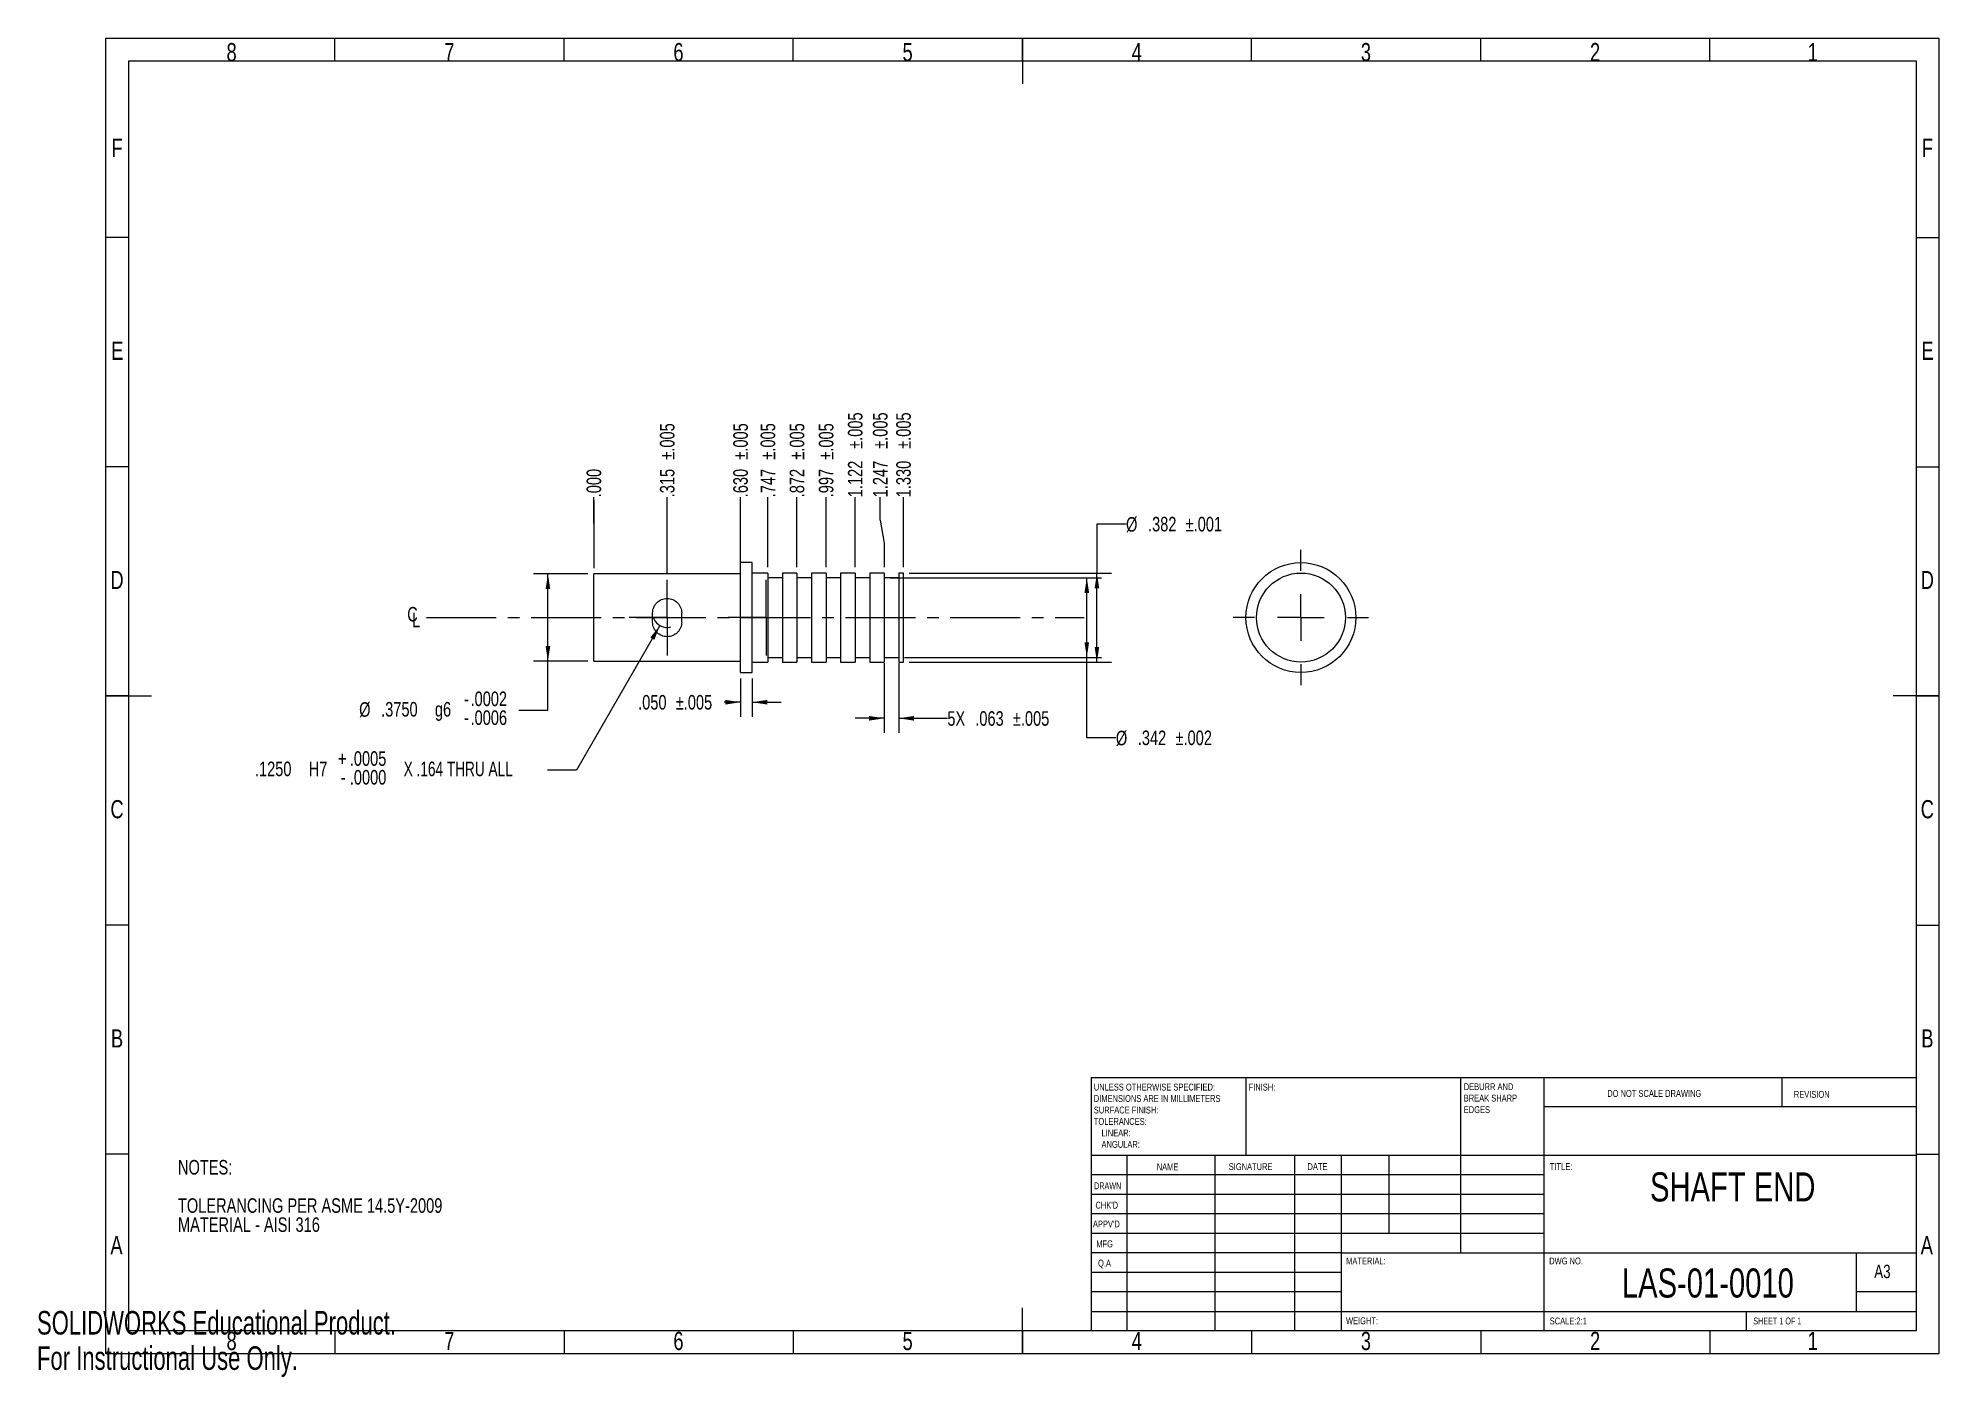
# Model space of a CAD drawing. Extents: x 0 to 16.3, y 0 to 11.5.
import ezdxf

# ---------------------------------------------------------------- set-up
doc = ezdxf.new("R2010")
doc.units = 0
doc.linetypes.add('SLD-CENTER', pattern=[0.75, 0.6, -0.05, 0.05, -0.05])
doc.linetypes.add('SLD-SOLID', pattern=[0])
doc.layers.get('0').update_dxf_attribs({"linetype": 'CONTINUOUS'})
doc.styles.add('SLDTEXTSTYLE0', font='TXT', dxfattribs={"width": 0.75})
doc.styles.add('SLDTEXTSTYLE1', font='TXT', dxfattribs={"width": 0.686449})
doc.styles.add('SLDTEXTSTYLE2', font='TXT', dxfattribs={"width": 0.6875})
doc.styles.add('SLDTEXTSTYLE3', font='TXT', dxfattribs={"width": 0.7})
doc.dimstyles.new('SLDDIMSTYLE0', dxfattribs={"dimtxt": 0.125, "dimasz": 0.13, "dimexe": 0, "dimexo": 0.0625, "dimgap": 0.03125, "dimtad": 0, "dimtih": 1, "dimtoh": 1, "dimdec": 3, "dimlfac": 0.5, "dimrnd": 1e-09, "dimzin": 4, "dimtxsty": 'SLDTEXTSTYLE0', "dimblk1": 'NONE', "dimblk2": 'NONE', "dimsah": 1, "dimcen": 0.09, "dimazin": 3, "dimtfac": 1, "dimtdec": 3, "dimtofl": 0, "dimtmove": 0, "dimatfit": 3, "dimtolj": 1, "dimtzin": 12})
doc.dimstyles.new('SLDDIMSTYLE1', dxfattribs={"dimtxt": 0.125, "dimasz": 0.13, "dimexe": 0, "dimexo": 0.0625, "dimgap": 0.03125, "dimtad": 0, "dimtih": 1, "dimtoh": 1, "dimdec": 3, "dimlfac": 0.5, "dimrnd": 1e-09, "dimzin": 12, "dimtxsty": 'SLDTEXTSTYLE0', "dimblk1": 'NONE', "dimblk2": 'NONE', "dimsah": 1, "dimcen": 0.09, "dimazin": 3, "dimtol": 1, "dimtp": 0.005, "dimtm": 0.005, "dimtfac": 1, "dimtdec": 3, "dimtofl": 0, "dimtmove": 0, "dimatfit": 3, "dimtolj": 1})
doc.dimstyles.new('SLDDIMSTYLE2', dxfattribs={"dimtxt": 0.125, "dimasz": 0.13, "dimexe": 0, "dimexo": 0.0625, "dimgap": 0.03125, "dimtad": 0, "dimtih": 1, "dimtoh": 1, "dimdec": 3, "dimlfac": 0.5, "dimrnd": 1e-09, "dimzin": 4, "dimtxsty": 'SLDTEXTSTYLE0', "dimblk1": 'NONE', "dimblk2": 'NONE', "dimsah": 1, "dimcen": 0.09, "dimazin": 3, "dimtol": 1, "dimtp": 0.005, "dimtm": 0.005, "dimtfac": 1, "dimtdec": 3, "dimtofl": 0, "dimtmove": 0, "dimatfit": 3, "dimtolj": 1})
doc.dimstyles.new('SLDDIMSTYLE3', dxfattribs={"dimtxt": 0.125, "dimasz": 0.13, "dimexe": 0, "dimexo": 0.0625, "dimgap": 0.03125, "dimtad": 0, "dimtih": 1, "dimtoh": 1, "dimdec": 4, "dimlfac": 0.5, "dimrnd": 1e-09, "dimzin": 4, "dimtxsty": 'SLDTEXTSTYLE0', "dimsah": 1, "dimcen": 0, "dimazin": 3, "dimtol": 1, "dimtp": 0.001, "dimtfac": 1, "dimtdec": 3, "dimtofl": 0, "dimtmove": 0, "dimatfit": 3, "dimtolj": 1, "dimtzin": 0})
doc.dimstyles.new('SLDDIMSTYLE4', dxfattribs={"dimtxt": 0.125, "dimasz": 0.13, "dimexe": 0, "dimexo": 0.0625, "dimgap": 0.03125, "dimtad": 0, "dimtih": 1, "dimtoh": 1, "dimdec": 4, "dimlfac": 0.5, "dimrnd": 1e-09, "dimzin": 4, "dimtxsty": 'SLDTEXTSTYLE0', "dimsah": 1, "dimcen": 0.09, "dimazin": 3, "dimtol": 1, "dimtp": -0.0002, "dimtm": 0.0006, "dimtfac": 1, "dimtdec": 4, "dimtofl": 0, "dimtmove": 0, "dimatfit": 3, "dimtolj": 1, "dimtzin": 12})
doc.dimstyles.new('SLDDIMSTYLE5', dxfattribs={"dimtxt": 0.125, "dimasz": 0.13, "dimexe": 0, "dimexo": 0.0625, "dimgap": 0.03125, "dimtad": 0, "dimtih": 1, "dimtoh": 1, "dimdec": 3, "dimlfac": 0.5, "dimrnd": 1e-09, "dimzin": 12, "dimtxsty": 'SLDTEXTSTYLE0', "dimsah": 1, "dimcen": 0.09, "dimazin": 3, "dimtol": 1, "dimtp": 0.002, "dimtm": 0.002, "dimtfac": 1, "dimtdec": 3, "dimtofl": 0, "dimtmove": 0, "dimatfit": 3, "dimtolj": 1})
doc.dimstyles.new('SLDDIMSTYLE6', dxfattribs={"dimtxt": 0.125, "dimasz": 0.13, "dimexe": 0, "dimexo": 0.0625, "dimgap": 0.03125, "dimtad": 0, "dimtih": 1, "dimtoh": 1, "dimdec": 3, "dimlfac": 0.5, "dimrnd": 1e-09, "dimzin": 12, "dimtxsty": 'SLDTEXTSTYLE0', "dimsah": 1, "dimcen": 0.09, "dimazin": 3, "dimtol": 1, "dimtp": 0.001, "dimtm": 0.001, "dimtfac": 1, "dimtdec": 3, "dimtofl": 0, "dimtmove": 0, "dimatfit": 3, "dimtolj": 1})
doc.dimstyles.new('SLDDIMSTYLE7', dxfattribs={"dimtxt": 0.125, "dimasz": 0.13, "dimexe": 0, "dimexo": 0.0625, "dimgap": 0.03125, "dimtad": 0, "dimtih": 1, "dimtoh": 1, "dimdec": 3, "dimlfac": 0.5, "dimrnd": 1e-09, "dimzin": 12, "dimtxsty": 'SLDTEXTSTYLE0', "dimsah": 1, "dimcen": 0.09, "dimazin": 3, "dimtol": 1, "dimtp": 0.005, "dimtm": 0.005, "dimtfac": 1, "dimtdec": 3, "dimtmove": 0, "dimatfit": 3, "dimtolj": 1})
doc.dimstyles.new('SLDDIMSTYLE8', dxfattribs={"dimtxt": 0.125, "dimasz": 0.13, "dimexe": 0, "dimexo": 0.0625, "dimgap": 0.03125, "dimtad": 0, "dimtih": 1, "dimtoh": 1, "dimdec": 3, "dimlfac": 0.5, "dimrnd": 1e-09, "dimzin": 4, "dimtxsty": 'SLDTEXTSTYLE0', "dimsah": 1, "dimcen": 0.09, "dimazin": 3, "dimtol": 1, "dimtp": 0.005, "dimtm": 0.005, "dimtfac": 1, "dimtdec": 3, "dimtmove": 0, "dimatfit": 3, "dimtolj": 1})

# ---------------------------------------------------------------- blocks, each defined once
blk = doc.blocks.new('SW_SYMBOL_MOD_CL')
at = {"color": 0, "linetype": 'CONTINUOUS', "char_height": 30.8, "attachment_point": 5, "style": 'SLDTEXTSTYLE0'}
for s, insert in [('C', (15.7, 23.6)), ('L', (23.6, 11.8))]:
    blk.add_mtext(s, dxfattribs=dict(at, insert=insert))
blk = doc.blocks.new('SW_NOTE_0')
at = {"color": 0, "linetype": 'CONTINUOUS', "char_height": 0.125, "attachment_point": 1, "style": 'SLDTEXTSTYLE0'}
for s, insert in [('NOTES:', (0, 0.161)), ('TOLERANCING PER ASME 14.5Y-2009', (0, -0.168)), ('MATERIAL - AISI 316', (0, -0.332))]:
    blk.add_mtext(s, dxfattribs=dict(at, insert=insert))
blk = doc.blocks.new('SW_NOTE_0_1')
at = {"color": 0, "linetype": 'CONTINUOUS', "attachment_point": 1, "style": 'SLDTEXTSTYLE0'}
for s, insert, char_height in [('UNLESS OTHERWISE SPECIFIED:', (0, 0.076), 0.05906), ('SURFACE FINISH:', (0, -0.121), 0.05906), ('DIMENSIONS ARE IN MILLIMETERS', (0, -0.022), 0.05906), ('TOLERANCES:', (0, -0.219), 0.05906), ('LINEAR:', (0.066, -0.318), 0.0591), ('ANGULAR:', (0.066, -0.416), 0.0591)]:
    blk.add_mtext(s, dxfattribs=dict(at, insert=insert, char_height=char_height))
blk = doc.blocks.new('SW_NOTE_0_2')
at = {"color": 0, "linetype": 'CONTINUOUS', "attachment_point": 1, "style": 'SLDTEXTSTYLE0'}
for s, insert, char_height in [('DEBURR AND', (0, 0.076), 0.0591), ('BREAK SHARP', (0, -0.022), 0.05906), ('EDGES', (0, -0.121), 0.0591)]:
    blk.add_mtext(s, dxfattribs=dict(at, insert=insert, char_height=char_height))
blk = doc.blocks.new('_D')
at = {"color": 7, "linetype": 'SLD-SOLID'}
for p, q in [((4.783, 7.327), (4.783, 7.552)), ((4.783, 7.327), (4.783, 7.524)), ((4.783, 7.524), (4.783, 6.944))]:
    blk.add_line(p, q, dxfattribs=at)
at = {"color": 7, "linetype": 'SLD-SOLID', "insert": (4.721, 7.552), "char_height": 0.125, "attachment_point": 1, "rotation": 90, "style": 'SLDTEXTSTYLE0'}
blk.add_mtext('.000', dxfattribs=at)
blk = doc.blocks.new('_NONE')
blk = doc.blocks.new('_D_1')
at = {"color": 7, "linetype": 'SLD-SOLID'}
blk.add_line((5.413, 6.894), (5.413, 7.552), dxfattribs=at)
at = {"color": 7, "linetype": 'SLD-SOLID', "char_height": 0.125, "attachment_point": 1, "rotation": 90, "style": 'SLDTEXTSTYLE0'}
for s, insert in [('±.005', (5.351, 7.875)), ('.315', (5.351, 7.552))]:
    blk.add_mtext(s, dxfattribs=dict(at, insert=insert))
blk = doc.blocks.new('_D_2')
at = {"color": 7, "linetype": 'SLD-SOLID'}
blk.add_line((6.043, 6.951), (6.043, 7.552), dxfattribs=at)
at = {"color": 7, "linetype": 'SLD-SOLID', "char_height": 0.125, "attachment_point": 1, "rotation": 90, "style": 'SLDTEXTSTYLE0'}
for s, insert in [('±.005', (5.981, 7.875)), ('.630', (5.981, 7.552))]:
    blk.add_mtext(s, dxfattribs=dict(at, insert=insert))
blk = doc.blocks.new('_D_3')
at = {"color": 7, "linetype": 'SLD-SOLID'}
blk.add_line((6.278, 6.951), (6.278, 7.552), dxfattribs=at)
at = {"color": 7, "linetype": 'SLD-SOLID', "char_height": 0.125, "attachment_point": 1, "rotation": 90, "style": 'SLDTEXTSTYLE0'}
for s, insert in [('±.005', (6.216, 7.875)), ('.747', (6.216, 7.552))]:
    blk.add_mtext(s, dxfattribs=dict(at, insert=insert))
blk = doc.blocks.new('_D_4')
at = {"color": 7, "linetype": 'SLD-SOLID'}
blk.add_line((6.528, 6.951), (6.528, 7.552), dxfattribs=at)
at = {"color": 7, "linetype": 'SLD-SOLID', "char_height": 0.125, "attachment_point": 1, "rotation": 90, "style": 'SLDTEXTSTYLE0'}
for s, insert in [('±.005', (6.466, 7.875)), ('.872', (6.466, 7.552))]:
    blk.add_mtext(s, dxfattribs=dict(at, insert=insert))
blk = doc.blocks.new('_D_5')
at = {"color": 7, "linetype": 'SLD-SOLID'}
blk.add_line((6.778, 6.951), (6.778, 7.552), dxfattribs=at)
at = {"color": 7, "linetype": 'SLD-SOLID', "char_height": 0.125, "attachment_point": 1, "rotation": 90, "style": 'SLDTEXTSTYLE0'}
for s, insert in [('±.005', (6.716, 7.875)), ('.997', (6.716, 7.552))]:
    blk.add_mtext(s, dxfattribs=dict(at, insert=insert))
blk = doc.blocks.new('_D_6')
at = {"color": 7, "linetype": 'SLD-SOLID'}
blk.add_line((7.028, 6.951), (7.028, 7.552), dxfattribs=at)
at = {"color": 7, "linetype": 'SLD-SOLID', "char_height": 0.125, "attachment_point": 1, "rotation": 90, "style": 'SLDTEXTSTYLE0'}
for s, insert in [('±.005', (6.966, 7.968)), ('1.122', (6.966, 7.552))]:
    blk.add_mtext(s, dxfattribs=dict(at, insert=insert))
blk = doc.blocks.new('_D_7')
at = {"color": 7, "linetype": 'SLD-SOLID'}
for p, q in [((7.243, 7.355), (7.243, 7.552)), ((7.243, 7.355), (7.278, 7.158)), ((7.278, 7.158), (7.278, 6.951))]:
    blk.add_line(p, q, dxfattribs=at)
at = {"color": 7, "linetype": 'SLD-SOLID', "char_height": 0.125, "attachment_point": 1, "rotation": 90, "style": 'SLDTEXTSTYLE0'}
for s, insert in [('±.005', (7.181, 7.968)), ('1.247', (7.181, 7.552))]:
    blk.add_mtext(s, dxfattribs=dict(at, insert=insert))
blk = doc.blocks.new('_D_8')
at = {"color": 7, "linetype": 'SLD-SOLID'}
blk.add_line((7.443, 6.951), (7.443, 7.552), dxfattribs=at)
at = {"color": 7, "linetype": 'SLD-SOLID', "char_height": 0.125, "attachment_point": 1, "rotation": 90, "style": 'SLDTEXTSTYLE0'}
for s, insert in [('±.005', (7.381, 7.968)), ('1.330', (7.381, 7.552))]:
    blk.add_mtext(s, dxfattribs=dict(at, insert=insert))
blk = doc.blocks.new('_D_9')
at = {"color": 7, "linetype": 'SLD-SOLID'}
for p, q in [((5.351, 6.45), (4.635, 5.21)), ((4.635, 5.21), (4.385, 5.21))]:
    blk.add_line(p, q, dxfattribs=at)
blk.add_arc((5.413, 6.559), 0.125, 201.8014, 285, dxfattribs=at)
blk.add_solid([(5.351, 6.45), (5.268, 6.348), (5.303, 6.328)], dxfattribs=at)
at = {"color": 7, "linetype": 'SLD-SOLID', "char_height": 0.125, "attachment_point": 1}
for s, insert, style in [('.1250', (1.872, 5.282), 'SLDTEXTSTYLE0'), ('H7', (2.334, 5.282), 'SLDTEXTSTYLE0'), ('+', (2.586, 5.371), 'SLDTEXTSTYLE0'), ('.0005', (2.687, 5.371), 'SLDTEXTSTYLE0'), ('X .164 THRU ALL', (3.15, 5.282), 'SLDTEXTSTYLE3'), ('-', (2.609, 5.21), 'SLDTEXTSTYLE0'), ('.0000', (2.687, 5.21), 'SLDTEXTSTYLE0')]:
    blk.add_mtext(s, dxfattribs=dict(at, insert=insert, style=style))
blk = doc.blocks.new('_D_10')
at = {"color": 7, "linetype": 'SLD-SOLID'}
for p, q in [((4.733, 6.894), (4.264, 6.894)), ((4.389, 6.144), (4.389, 6.894)), ((4.733, 6.144), (4.264, 6.144)), ((4.389, 5.723), (4.389, 6.144)), ((4.139, 5.723), (4.389, 5.723))]:
    blk.add_line(p, q, dxfattribs=at)
for points in [[(4.389, 6.894), (4.369, 6.764), (4.409, 6.764)], [(4.389, 6.144), (4.409, 6.274), (4.369, 6.274)]]:
    blk.add_solid(points, dxfattribs=at)
at = {"color": 7, "linetype": 'SLD-SOLID', "char_height": 0.125, "attachment_point": 1, "style": 'SLDTEXTSTYLE0'}
for s, insert in [('.0002', (3.724, 5.884)), ('%%c', (2.767, 5.792)), ('.3750', (2.956, 5.794)), ('g6', (3.418, 5.794)), ('-', (3.668, 5.884)), ('.0006', (3.724, 5.722)), ('-', (3.668, 5.722))]:
    blk.add_mtext(s, dxfattribs=dict(at, insert=insert))
blk = doc.blocks.new('_D_11')
at = {"color": 7, "linetype": 'SLD-SOLID'}
for p, q in [((7.328, 6.861), (9.143, 6.861)), ((9.018, 6.177), (9.018, 6.861)), ((7.453, 6.177), (9.143, 6.177)), ((9.018, 5.486), (9.018, 6.177)), ((9.268, 5.486), (9.018, 5.486))]:
    blk.add_line(p, q, dxfattribs=at)
for points in [[(9.018, 6.861), (8.998, 6.731), (9.038, 6.731)], [(9.018, 6.177), (9.038, 6.307), (8.998, 6.307)]]:
    blk.add_solid(points, dxfattribs=at)
at = {"color": 7, "linetype": 'SLD-SOLID', "char_height": 0.125, "attachment_point": 1, "style": 'SLDTEXTSTYLE0'}
for s, insert in [('%%c', (9.268, 5.547)), ('.342', (9.456, 5.549)), ('±.002', (9.78, 5.549))]:
    blk.add_mtext(s, dxfattribs=dict(at, insert=insert))
blk = doc.blocks.new('_D_12')
at = {"color": 7, "linetype": 'SLD-SOLID'}
for p, q in [((9.355, 7.321), (9.105, 7.321)), ((9.105, 7.321), (9.105, 6.901)), ((7.493, 6.901), (9.23, 6.901)), ((9.105, 6.137), (9.105, 6.901)), ((7.493, 6.137), (9.23, 6.137))]:
    blk.add_line(p, q, dxfattribs=at)
for points in [[(9.105, 6.901), (9.085, 6.771), (9.125, 6.771)], [(9.105, 6.137), (9.125, 6.267), (9.085, 6.267)]]:
    blk.add_solid(points, dxfattribs=at)
at = {"color": 7, "linetype": 'SLD-SOLID', "char_height": 0.125, "attachment_point": 1, "style": 'SLDTEXTSTYLE0'}
for s, insert in [('%%c', (9.355, 7.382)), ('.382', (9.544, 7.384)), ('±.001', (9.867, 7.384))]:
    blk.add_mtext(s, dxfattribs=dict(at, insert=insert))
blk = doc.blocks.new('_D_13')
at = {"color": 7, "linetype": 'SLD-SOLID'}
for p, q in [((7.278, 6.127), (7.278, 5.529)), ((7.403, 6.127), (7.403, 5.529)), ((7.278, 5.654), (7.028, 5.654)), ((7.403, 5.654), (7.82, 5.654))]:
    blk.add_line(p, q, dxfattribs=at)
for points in [[(7.278, 5.654), (7.148, 5.674), (7.148, 5.634)], [(7.403, 5.654), (7.533, 5.634), (7.533, 5.674)]]:
    blk.add_solid(points, dxfattribs=at)
at = {"color": 7, "linetype": 'SLD-SOLID', "char_height": 0.125, "attachment_point": 1, "style": 'SLDTEXTSTYLE0'}
for s, insert in [('.063', (8.06, 5.715)), ('±.005', (8.383, 5.715)), ('5X', (7.82, 5.715))]:
    blk.add_mtext(s, dxfattribs=dict(at, insert=insert))
blk = doc.blocks.new('_D_14')
at = {"color": 7, "linetype": 'SLD-SOLID'}
for p, q in [((6.043, 5.997), (6.043, 5.667)), ((6.143, 5.997), (6.143, 5.667)), ((6.043, 5.792), (5.902, 5.792)), ((6.143, 5.792), (6.393, 5.792))]:
    blk.add_line(p, q, dxfattribs=at)
for points in [[(6.043, 5.792), (5.913, 5.812), (5.913, 5.772)], [(6.143, 5.792), (6.273, 5.772), (6.273, 5.812)]]:
    blk.add_solid(points, dxfattribs=at)
at = {"color": 7, "linetype": 'SLD-SOLID', "char_height": 0.125, "attachment_point": 1, "style": 'SLDTEXTSTYLE0'}
for s, insert in [('.050', (5.164, 5.854)), ('±.005', (5.487, 5.854))]:
    blk.add_mtext(s, dxfattribs=dict(at, insert=insert))
blk = doc.blocks.new('SW_CENTERMARKSYMBOL_0')
at = {"color": 0, "linetype": 'SLD-SOLID'}
for p, q in [((0, 0.2), (0, 0.325)), ((0, 0), (0, 0.2)), ((-0.2, 0), (-0.325, 0)), ((0, 0), (-0.2, 0)), ((0, 0), (0, -0.2)), ((0, 0), (0.2, 0)), ((0.2, 0), (0.325, 0)), ((0, -0.2), (0, -0.325))]:
    blk.add_line(p, q, dxfattribs=at)
blk = doc.blocks.new('SW_CENTERMARKSYMBOL_1')
at = {"color": 0, "linetype": 'SLD-SOLID'}
for p, q in [((0, 0.2), (0, 0.325)), ((0, 0), (0, 0.2)), ((-0.2, 0), (-0.325, 0)), ((0, 0), (-0.2, 0)), ((0, 0), (0, -0.2)), ((0, 0), (0.2, 0)), ((0.2, 0), (0.325, 0)), ((0, -0.2), (0, -0.325))]:
    blk.add_line(p, q, dxfattribs=at)
blk = doc.blocks.new('SW_CENTERMARKSYMBOL_2')
at = {"color": 0, "linetype": 'SLD-SOLID'}
for p, q in [((0, 0.4), (0, 0.582)), ((0, 0), (0, 0.2)), ((-0.4, 0), (-0.582, 0)), ((0, 0), (-0.2, 0)), ((0, 0), (0, -0.2)), ((0, 0), (0.2, 0)), ((0.4, 0), (0.582, 0)), ((0, -0.4), (0, -0.582))]:
    blk.add_line(p, q, dxfattribs=at)

msp = doc.modelspace()

# ---------------------------------------------------------------- linework, layer by layer
at = {"color": 7, "linetype": 'SLD-SOLID'}
for p, q in [((0.59055, 0.19685), (0.59055, 11.49606)), ((0.59055, 11.49606), (16.33858, 11.49606)), ((2.55906, 11.29921), (2.55906, 11.49606)), ((4.52756, 11.29921), (4.52756, 11.49606)), ((6.49606, 11.29921), (6.49606, 11.49606)), ((8.46457, 11.49606), (8.46457, 11.10236)), ((8.46457, 11.29921), (8.46457, 11.49606)), ((10.43307, 11.29921), (10.43307, 11.49606)), ((12.40157, 11.29921), (12.40157, 11.49606)), ((14.37008, 11.29921), (14.37008, 11.49606)), ((16.33858, 11.49606), (16.33858, 0.19685)), ((0.7874, 0.3937), (0.7874, 11.29921)), ((0.7874, 11.29921), (16.14173, 11.29921)), ((16.14173, 11.29921), (16.14173, 0.3937)), ((0.7874, 9.78346), (0.59055, 9.78346)), ((16.14173, 9.78346), (16.33858, 9.78346)), ((0.7874, 7.81496), (0.59055, 7.81496)), ((16.14173, 7.81496), (16.33858, 7.81496)), ((6.04303, 6.89422), (4.78318, 6.89422)), ((4.78318, 6.14422), (4.78318, 6.89422)), ((6.14303, 6.99122), (6.04303, 6.99122)), ((6.04303, 6.04722), (6.04303, 6.99122)), ((6.14303, 6.04722), (6.14303, 6.99122)), ((6.27803, 6.90122), (6.14303, 6.90122)), ((6.27803, 6.90122), (6.27803, 6.51922)), ((6.40303, 6.86122), (6.27803, 6.86122)), ((6.52803, 6.90122), (6.40303, 6.90122)), ((6.40303, 6.90122), (6.40303, 6.51922)), ((6.52803, 6.90122), (6.52803, 6.51922)), ((6.65303, 6.86122), (6.52803, 6.86122)), ((6.77803, 6.90122), (6.65303, 6.90122)), ((6.65303, 6.90122), (6.65303, 6.51922)), ((6.77803, 6.90122), (6.77803, 6.51922)), ((6.90303, 6.86122), (6.77803, 6.86122)), ((7.02803, 6.90122), (6.90303, 6.90122)), ((6.90303, 6.90122), (6.90303, 6.51922)), ((7.02803, 6.90122), (7.02803, 6.51922)), ((7.15303, 6.86122), (7.02803, 6.86122)), ((7.27803, 6.90122), (7.15303, 6.90122)), ((7.15303, 6.90122), (7.15303, 6.51922)), ((7.27803, 6.90122), (7.27803, 6.51922)), ((7.40303, 6.86122), (7.27803, 6.86122)), ((7.44303, 6.90122), (7.40303, 6.90122)), ((7.40303, 6.90122), (7.40303, 6.51922)), ((7.44303, 6.13722), (7.44303, 6.90122)), ((5.28811, 6.47985), (5.28811, 6.55859)), ((5.53811, 6.47985), (5.53811, 6.55859)), ((6.27803, 6.51922), (6.27803, 6.13722)), ((6.40303, 6.51922), (6.40303, 6.13722)), ((6.52803, 6.51922), (6.52803, 6.13722)), ((6.65303, 6.51922), (6.65303, 6.13722)), ((6.77803, 6.51922), (6.77803, 6.13722)), ((6.90303, 6.51922), (6.90303, 6.13722)), ((7.02803, 6.51922), (7.02803, 6.13722)), ((7.15303, 6.51922), (7.15303, 6.13722)), ((7.27803, 6.51922), (7.27803, 6.13722)), ((7.40303, 6.51922), (7.40303, 6.13722)), ((4.78318, 6.14422), (6.04303, 6.14422)), ((6.04303, 6.04722), (6.14303, 6.04722)), ((6.14303, 6.13722), (6.27803, 6.13722)), ((6.27803, 6.17722), (6.40303, 6.17722)), ((6.40303, 6.13722), (6.52803, 6.13722)), ((6.52803, 6.17722), (6.65303, 6.17722)), ((6.65303, 6.13722), (6.77803, 6.13722)), ((6.77803, 6.17722), (6.90303, 6.17722)), ((6.90303, 6.13722), (7.02803, 6.13722)), ((7.02803, 6.17722), (7.15303, 6.17722)), ((7.15303, 6.13722), (7.27803, 6.13722)), ((7.27803, 6.17722), (7.40303, 6.17722)), ((7.40303, 6.13722), (7.44303, 6.13722)), ((0.59055, 5.84646), (0.98425, 5.84646)), ((0.7874, 5.84646), (0.59055, 5.84646)), ((16.33858, 5.84646), (15.94488, 5.84646)), ((16.14173, 5.84646), (16.33858, 5.84646)), ((0.7874, 3.87795), (0.59055, 3.87795)), ((16.14173, 3.87795), (16.33858, 3.87795)), ((9.05512, 2.5689), (16.14173, 2.5689)), ((9.05512, 2.5689), (9.05512, 0.3937)), ((10.38583, 1.89961), (10.38583, 2.5689)), ((12.22835, 2.5689), (12.22835, 1.06299)), ((12.94488, 2.5689), (12.94488, 0.3937)), ((14.99213, 2.31791), (14.99213, 2.5689)), ((16.14173, 2.31791), (12.94488, 2.31791)), ((0.7874, 1.90945), (0.59055, 1.90945)), ((16.14173, 1.89961), (9.05512, 1.89961)), ((9.3622, 1.89961), (9.3622, 0.3937)), ((10.11775, 1.89961), (10.11775, 0.3937)), ((10.80311, 1.89961), (10.80311, 0.3937)), ((11.20472, 0.3937), (11.20472, 1.89961)), ((11.61417, 1.23031), (11.61417, 1.89961)), ((16.14173, 1.90945), (16.33858, 1.90945)), ((12.94488, 1.73228), (9.05512, 1.73228)), ((12.94488, 1.56496), (9.05512, 1.56496)), ((12.94488, 1.39764), (9.05512, 1.39764)), ((12.94488, 1.23031), (9.05512, 1.23031)), ((11.20472, 1.06299), (9.05512, 1.06299)), ((11.20472, 1.06299), (16.14173, 1.06299)), ((15.62992, 0.56102), (15.62992, 1.06299)), ((11.20472, 0.89567), (9.05512, 0.89567)), ((11.20472, 0.72835), (9.05512, 0.72835)), ((16.14173, 0.72835), (15.62992, 0.72835)), ((8.46457, 0.19685), (8.46457, 0.59055)), ((9.05512, 0.56102), (16.14173, 0.56102)), ((14.68504, 0.3937), (14.68504, 0.56102)), ((16.14173, 0.3937), (0.7874, 0.3937)), ((2.55906, 0.3937), (2.55906, 0.19685)), ((4.52756, 0.3937), (4.52756, 0.19685)), ((6.49606, 0.3937), (6.49606, 0.19685)), ((8.46457, 0.3937), (8.46457, 0.19685)), ((10.43307, 0.3937), (10.43307, 0.19685)), ((12.40157, 0.3937), (12.40157, 0.19685)), ((14.37008, 0.3937), (14.37008, 0.19685)), ((16.33858, 0.19685), (0.59055, 0.19685))]:
    msp.add_line(p, q, dxfattribs=at)
at = {"color": 7, "linetype": 'SLD-CENTER'}
msp.add_line((3.34552, 6.51922), (8.99503, 6.51922), dxfattribs=at)
at = {"color": 7, "linetype": 'SLD-SOLID'}
for radius in [0.472, 0.382]:
    msp.add_circle((10.85731, 6.51922), radius, dxfattribs=at)
for points in [[(5.28811, 6.55859), (5.28811, 6.56696), (5.28894, 6.57514), (5.29215, 6.59118), (5.29457, 6.59911), (5.30083, 6.61414), (5.30465, 6.62125), (5.31361, 6.63469), (5.3188, 6.64103), (5.33581, 6.65813), (5.34956, 6.66746), (5.37959, 6.68011), (5.39631, 6.68356), (5.42119, 6.6836), (5.42963, 6.68277), (5.44589, 6.6795), (5.45376, 6.67708), (5.47663, 6.6675), (5.49028, 6.65824), (5.50738, 6.64106), (5.51248, 6.63485), (5.52147, 6.62142), (5.52536, 6.61417), (5.53471, 6.59174), (5.53811, 6.57533), (5.53811, 6.55859)], [(5.53811, 6.47985), (5.53811, 6.47148), (5.53727, 6.4633), (5.53406, 6.44726), (5.53164, 6.43933), (5.52538, 6.4243), (5.52157, 6.41719), (5.5126, 6.40375), (5.50741, 6.39741), (5.4904, 6.38031), (5.47665, 6.37098), (5.44662, 6.35833), (5.4299, 6.35488), (5.40502, 6.35484), (5.39658, 6.35567), (5.38032, 6.35894), (5.37245, 6.36136), (5.34958, 6.37093), (5.33593, 6.3802), (5.31883, 6.39738), (5.31373, 6.40359), (5.30474, 6.41702), (5.30085, 6.42427), (5.2915, 6.44669), (5.28811, 6.46311), (5.28811, 6.47985)]]:
    msp.add_open_spline(points, degree=3, knots=[0, 0, 0, 0, 0.0625, 0.0625, 0.125, 0.125, 0.1875, 0.1875, 0.25, 0.25, 0.375, 0.375, 0.5, 0.5, 0.5625, 0.5625, 0.625, 0.625, 0.75, 0.75, 0.8125, 0.8125, 0.875, 0.875, 1, 1, 1, 1], dxfattribs=at)

# ---------------------------------------------------------------- block references
at = {"color": 7, "linetype": 'CONTINUOUS'}
for name, p in [('SW_CENTERMARKSYMBOL_2', (10.85731, 6.51922)), ('SW_CENTERMARKSYMBOL_1', (5.41311, 6.51922)), ('SW_CENTERMARKSYMBOL_0', (6.26303, 6.51922)), ('SW_NOTE_0_1', (9.07849, 2.44045)), ('SW_NOTE_0_2', (12.25627, 2.44368)), ('SW_NOTE_0', (1.21075, 1.7001))]:
    msp.add_blockref(name, p, dxfattribs=at)
at = {"color": 7, "linetype": 'CONTINUOUS', "xscale": 0.0040555664, "yscale": 0.0040555664, "zscale": 0.0040555664}
msp.add_blockref('SW_SYMBOL_MOD_CL', (3.16189, 6.45113), dxfattribs=at)

# ---------------------------------------------------------------- texts
at = {"color": 7, "linetype": 'CONTINUOUS'}
for s, insert, char_height, attachment_point, style in [('8', (1.67165, 11.45317), 0.15625, 2, 'SLDTEXTSTYLE0'), ('7', (3.54173, 11.45317), 0.15625, 2, 'SLDTEXTSTYLE0'), ('6', (5.51024, 11.45317), 0.15625, 2, 'SLDTEXTSTYLE0'), ('5', (7.47874, 11.45317), 0.15625, 2, 'SLDTEXTSTYLE0'), ('4', (9.44725, 11.45317), 0.15625, 2, 'SLDTEXTSTYLE0'), ('3', (11.41575, 11.45317), 0.15625, 2, 'SLDTEXTSTYLE0'), ('2', (13.38425, 11.45317), 0.15625, 2, 'SLDTEXTSTYLE0'), ('1', (15.25433, 11.45317), 0.15625, 2, 'SLDTEXTSTYLE0'), ('F', (0.68731, 10.63081), 0.15625, 2, 'SLDTEXTSTYLE0'), ('F', (16.23849, 10.63081), 0.15625, 2, 'SLDTEXTSTYLE0'), ('E', (0.68928, 8.88868), 0.15625, 2, 'SLDTEXTSTYLE0'), ('E', (16.24046, 8.88868), 0.15625, 2, 'SLDTEXTSTYLE0'), ('D', (0.68711, 6.92018), 0.15625, 2, 'SLDTEXTSTYLE0'), ('D', (16.23829, 6.92018), 0.15625, 2, 'SLDTEXTSTYLE0'), ('C', (0.68735, 4.95168), 0.15625, 2, 'SLDTEXTSTYLE0'), ('C', (16.23853, 4.95168), 0.15625, 2, 'SLDTEXTSTYLE0'), ('B', (0.68782, 2.98317), 0.15625, 2, 'SLDTEXTSTYLE0'), ('B', (16.239, 2.98317), 0.15625, 2, 'SLDTEXTSTYLE0'), ('FINISH:', (10.40832, 2.51651), 0.059055, 1, 'SLDTEXTSTYLE0'), ('DO NOT SCALE DRAWING', (13.48877, 2.46193), 0.0590551, 1, 'SLDTEXTSTYLE0'), ('REVISION', (15.09164, 2.45413), 0.059055, 1, 'SLDTEXTSTYLE0'), ('NAME', (9.61899, 1.83077), 0.059055, 1, 'SLDTEXTSTYLE0'), ('SIGNATURE', (10.23754, 1.83314), 0.059055, 1, 'SLDTEXTSTYLE0'), ('DATE', (10.91396, 1.83371), 0.059055, 1, 'SLDTEXTSTYLE0'), ('TITLE:', (12.99568, 1.83371), 0.059055, 1, 'SLDTEXTSTYLE0'), ('DRAWN', (9.08045, 1.66869), 0.059055, 1, 'SLDTEXTSTYLE1'), ('SHAFT END', (14.5668, 1.75479), 0.25, 2, 'SLDTEXTSTYLE0'), ("CHK'D", (9.0921, 1.50244), 0.059055, 1, 'SLDTEXTSTYLE0'), ("APPV'D", (9.07093, 1.34118), 0.059055, 1, 'SLDTEXTSTYLE0'), ('A', (0.68266, 1.20711), 0.15625, 2, 'SLDTEXTSTYLE0'), ('MFG', (9.09937, 1.16991), 0.059055, 1, 'SLDTEXTSTYLE0'), ('A', (16.23385, 1.20711), 0.15625, 2, 'SLDTEXTSTYLE0'), ('Q.A', (9.11453, 1.00412), 0.059055, 1, 'SLDTEXTSTYLE0'), ('MATERIAL:', (11.2459, 1.02307), 0.059055, 1, 'SLDTEXTSTYLE0'), ('DWG NO.', (12.99028, 1.02307), 0.059055, 1, 'SLDTEXTSTYLE0'), ('LAS-01-0010', (14.35332, 0.92941), 0.25, 2, 'SLDTEXTSTYLE0'), ('A3', (15.78233, 0.96088), 0.114583, 1, 'SLDTEXTSTYLE0'), ('SOLIDWORKS Educational Product.', (0, 0.56419), 0.2022874, 1, 'SLDTEXTSTYLE3'), ('WEIGHT:', (11.2448, 0.50982), 0.059, 1, 'SLDTEXTSTYLE0'), ('SCALE:2:1', (12.99504, 0.50788), 0.059055, 1, 'SLDTEXTSTYLE0'), ('SHEET 1 OF 1', (14.74324, 0.50788), 0.0590551, 1, 'SLDTEXTSTYLE2'), ('8', (1.67165, 0.38475), 0.15625, 2, 'SLDTEXTSTYLE0'), ('7', (3.54173, 0.38475), 0.15625, 2, 'SLDTEXTSTYLE0'), ('6', (5.51024, 0.38475), 0.15625, 2, 'SLDTEXTSTYLE0'), ('5', (7.47874, 0.38475), 0.15625, 2, 'SLDTEXTSTYLE0'), ('4', (9.44725, 0.38475), 0.15625, 2, 'SLDTEXTSTYLE0'), ('3', (11.41575, 0.38475), 0.15625, 2, 'SLDTEXTSTYLE0'), ('2', (13.38425, 0.38475), 0.15625, 2, 'SLDTEXTSTYLE0'), ('1', (15.25433, 0.38475), 0.15625, 2, 'SLDTEXTSTYLE0'), ('For Instructional Use Only.', (0, 0.26076), 0.2022874, 1, 'SLDTEXTSTYLE3')]:
    msp.add_mtext(s, dxfattribs=dict(at, insert=insert, char_height=char_height, attachment_point=attachment_point, style=style))

# ---------------------------------------------------------------- dimensions: what is measured, and where the dimension line sits
at = {"color": 7, "linetype": 'SLD-SOLID'}
for feature_location, offset, origin, dimstyle, picture, middle in [((7.02803, 6.90122), (0, 0.65092), (4.78318, 6.89422), 'SLDDIMSTYLE1', '_D_6', (7.02803, 7.96733)), ((7.27803, 6.90122), (-0.03542, 0.65092), (4.78318, 6.89422), 'SLDDIMSTYLE1', '_D_7', (7.24261, 7.96733)), ((7.44303, 6.90122), (0, 0.65092), (4.78318, 6.89422), 'SLDDIMSTYLE2', '_D_8', (7.44303, 7.96733)), ((5.41311, 6.84422), (0, 0.70792), (4.78318, 6.89422), 'SLDDIMSTYLE1', '_D_1', (5.41311, 7.92115)), ((6.04303, 6.90122), (0, 0.65092), (4.78318, 6.89422), 'SLDDIMSTYLE2', '_D_2', (6.04303, 7.92115)), ((6.27803, 6.90122), (0, 0.65092), (4.78318, 6.89422), 'SLDDIMSTYLE1', '_D_3', (6.27803, 7.92115)), ((6.52803, 6.90122), (0, 0.65092), (4.78318, 6.89422), 'SLDDIMSTYLE1', '_D_4', (6.52803, 7.92115)), ((6.77803, 6.90122), (0, 0.65092), (4.78318, 6.89422), 'SLDDIMSTYLE1', '_D_5', (6.77803, 7.92115)), ((4.7831843759, 6.8942194717), (0, 0.6579212598), (4.7831843759, 6.8942194717), 'SLDDIMSTYLE0', '_D', (4.7831843759, 7.713772681))]:
    dim = msp.add_ordinate_dim(feature_location=feature_location, offset=offset, dtype=1, origin=origin, dimstyle=dimstyle, dxfattribs=at)
    dim.commit()
    dim.dimension.update_dxf_attribs({"geometry": picture, "text_midpoint": middle})
for base, p1, p2, text, dimstyle, picture, middle in [((9.10539, 6.90122), (7.44303, 6.13722), (7.44303, 6.90122), '%%c<>', 'SLDDIMSTYLE6', '_D_12', (9.10539, 7.32131)), ((4.38948, 6.89422), (4.78318, 6.14422), (4.78318, 6.89422), '%%c<>g6', 'SLDDIMSTYLE4', '_D_10', (4.38948, 5.72252)), ((9.01783, 6.86122), (7.40303, 6.17722), (7.27803, 6.86122), '%%c<>', 'SLDDIMSTYLE5', '_D_11', (9.01783, 5.4863))]:
    dim = msp.add_linear_dim(base=base, p1=p1, p2=p2, angle=90, text=text, dimstyle=dimstyle, dxfattribs=at)
    dim.commit()
    dim.dimension.update_dxf_attribs({"geometry": picture, "text_midpoint": middle, "dimtype": 160})
dim = msp.add_diameter_dim_2p(p1=(5.47561, 6.66684), p2=(5.35061, 6.45034), text='<> X .164 THRU ALL\\P', dimstyle='SLDDIMSTYLE3', override={"dimpost": '<>'}, dxfattribs=at)
dim.commit()
dim.dimension.update_dxf_attribs({"geometry": '_D_9', "text_midpoint": (3.12825, 5.2103), "dimtype": 163})
dim = msp.add_linear_dim(base=(6.14303, 5.79249), p1=(6.04303, 6.04722), p2=(6.14303, 6.04722), dimstyle='SLDDIMSTYLE8', dxfattribs=at)
dim.commit()
dim.dimension.update_dxf_attribs({"geometry": '_D_14', "text_midpoint": (5.53287, 5.79249), "dimtype": 160})
dim = msp.add_linear_dim(base=(7.4030268956, 5.6535186842), p1=(7.2780268956, 6.1772194717), p2=(7.4030268956, 6.1772194717), text='5X <>', dimstyle='SLDDIMSTYLE7', dxfattribs=at)
dim.commit()
dim.dimension.update_dxf_attribs({"geometry": '_D_13', "text_midpoint": (8.3091686279, 5.6535186842), "dimtype": 160})

doc.saveas('drawing.dxf')
